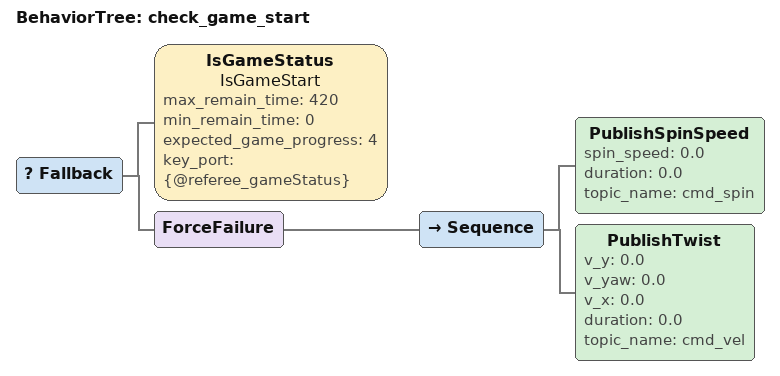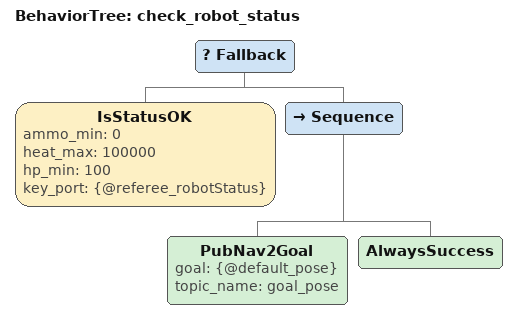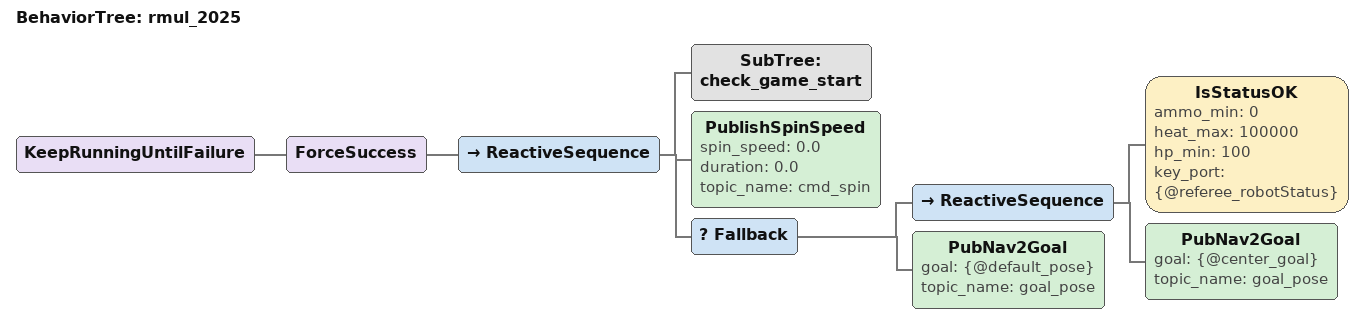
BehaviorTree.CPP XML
<?xml version="1.0" encoding="UTF-8"?>
<root BTCPP_format="4">
  <BehaviorTree ID="check_game_start">
    <Fallback>
      <IsGameStatus name="IsGameStart"
                    max_remain_time="420"
                    min_remain_time="0"
                    expected_game_progress="4"
                    key_port="{@referee_gameStatus}"/>
      <ForceFailure>
        <Sequence>
          <PublishSpinSpeed spin_speed="0.0"
                            duration="0.0"
                            topic_name="cmd_spin"/>
          <PublishTwist v_y="0.0"
                        v_yaw="0.0"
                        v_x="0.0"
                        duration="0.0"
                        topic_name="cmd_vel"/>
        </Sequence>
      </ForceFailure>
    </Fallback>
  </BehaviorTree>

  <BehaviorTree ID="check_robot_status">
    <Fallback>
      <!-- 情况1：状态正常，返回 SUCCESS -->
      <IsStatusOK ammo_min="0"
                  heat_max="100000"
                  hp_min="100"
                  key_port="{@referee_robotStatus}"/>
      <!-- 情况2：状态异常，直接导航回家点 -->
      <Sequence>
        <!-- 发送回家点导航目标 -->
        <PubNav2Goal goal="{@default_pose}"
                    topic_name="goal_pose"/>
        <!-- 返回 SUCCESS，让主循环继续 -->
        <AlwaysSuccess/>
      </Sequence>
    </Fallback>
  </BehaviorTree>

    <BehaviorTree ID="rmul_2025">
    <KeepRunningUntilFailure>
        <ForceSuccess>
        <ReactiveSequence>
            <!-- 1. 检查比赛状态 -->
            <SubTree ID="check_game_start"/>

            <!-- 2. 停止旋转，准备决策 -->
            <PublishSpinSpeed spin_speed="0.0"
                            duration="0.0"
                            topic_name="cmd_spin"/>

            <!-- 3. 根据状态选择目标点（二选一） -->
            <Fallback>
            <!-- 分支A：状态正常 → 去中心点 -->
            <ReactiveSequence>
                <IsStatusOK ammo_min="0"
                            heat_max="100000"
                            hp_min="100"
                            key_port="{@referee_robotStatus}"/>
                <PubNav2Goal goal="{@center_goal}"
                            topic_name="goal_pose"/>
            </ReactiveSequence>

            <!-- 分支B：状态异常 → 回家点 -->
            <PubNav2Goal goal="{@default_pose}"
                        topic_name="goal_pose"/>
            </Fallback>
        </ReactiveSequence>
        </ForceSuccess>
    </KeepRunningUntilFailure>
    </BehaviorTree>

</root>
